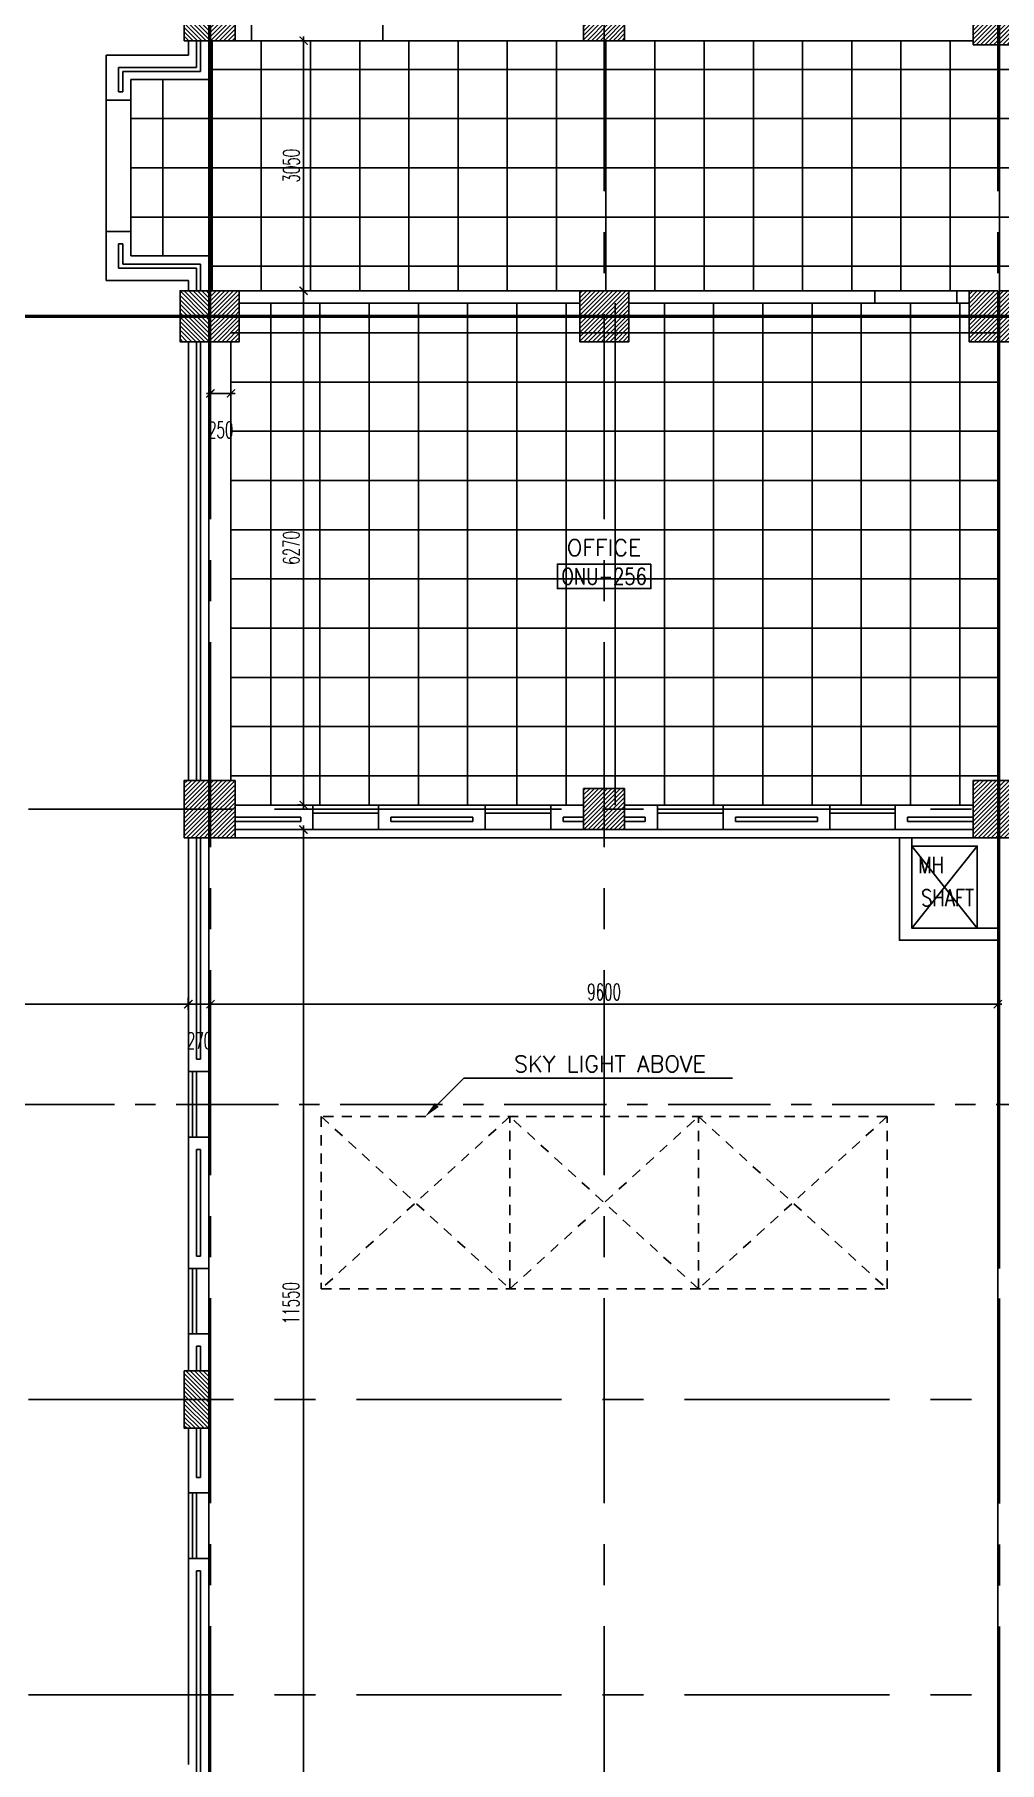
# Model space of a CAD drawing. Extents: x 88808.2 to 88899.2, y 39921.6 to 40001.1.
# Drawn here: x 88849.01 to 88860.77, y 39938.45 to 39959.52 of the extents above; entities that cross this region are included whole.
import ezdxf
from ezdxf.enums import TextEntityAlignment as Align

# ---------------------------------------------------------------- set-up
doc = ezdxf.new("R2010")
doc.units = 0
doc.header["$MEASUREMENT"] = 0
doc.header["$PDMODE"] = 34
for name, pattern in [('CENTER', [2, 1.25, -0.25, 0.25, -0.25]), ('CENTERX2', [4, 2.5, -0.5, 0.5, -0.5]), ('HIDDEN2', [0.1875, 0.125, -0.0625])]:
    doc.linetypes.add(name, pattern=pattern)
doc.layers.get('0').update_dxf_attribs({"color": 4, "linetype": 'CONTINUOUS'})
doc.layers.get('DEFPOINTS').update_dxf_attribs({"linetype": 'CONTINUOUS'})
for name, color, linetype in [('AXES', 11, 'CENTERX2'), ('AXES1', 11, 'CENTER'), ('CEILING', 4, 'CONTINUOUS'), ('COL', 2, 'CONTINUOUS'), ('DIM', 4, 'CONTINUOUS'), ('DOOR', 7, 'CONTINUOUS'), ('EJ', 11, 'CONTINUOUS'), ('ELE', 7, 'CONTINUOUS'), ('HAT', 11, 'CONTINUOUS'), ('HIDDEN', 11, 'HIDDEN2'), ('INSUL', 4, 'CONTINUOUS'), ('RM-BOX', 11, 'CONTINUOUS'), ('RM-IND', 11, 'CONTINUOUS'), ('RM-NAME', 11, 'CONTINUOUS'), ('RM-NO', 11, 'CONTINUOUS'), ('ROOF', 7, 'CONTINUOUS'), ('SHAFT', 4, 'CONTINUOUS'), ('WALL', 2, 'CONTINUOUS'), ('WIN', 3, 'CONTINUOUS')]:
    doc.layers.add(name, color=color, linetype=linetype)
doc.styles.add('ROMANS', font='ROMANS.shx', dxfattribs={"width": 0.6})
doc.dimstyles.new('STANDARD_IN', dxfattribs={"dimtxt": 0.2, "dimasz": 0.1, "dimexe": 0.07, "dimexo": 0.07, "dimgap": 0.05, "dimtad": 1, "dimdec": 0, "dimlfac": 1000, "dimzin": 0, "dimtxsty": 'ROMANS', "dimblk": 'ARCHTICK', "dimcen": 0.05, "dimdle": 0.05, "dimclrd": 4, "dimclre": 4, "dimclrt": 2, "dimazin": 3, "dimtfac": 1, "dimtdec": 0, "dimtmove": 0, "dimatfit": 3, "dimtolj": 1, "dimtzin": 0})

# ---------------------------------------------------------------- blocks, each defined once
blk = doc.blocks.new('_ARCHTICK')
at = {"color": 0, "linetype": 'BYBLOCK', "const_width": 0.15}
blk.add_lwpolyline([(-0.5, -0.5), (0.5, 0.5)], dxfattribs=at)
blk = doc.blocks.new('*D189')
at = {"layer": 'DEFPOINTS', "color": 0, "linetype": 'CONTINUOUS'}
for p in [(88818.98, 39947.847), (88818.98, 39947.701), (88850.88, 39947.847)]:
    blk.add_point(p, dxfattribs=at)
at = {"layer": 'ELE', "color": 4, "linetype": 'CONTINUOUS'}
for p, q in [((88850.93, 39947.701), (88818.93, 39947.701)), ((88818.98, 39947.777), (88818.98, 39947.631)), ((88850.88, 39947.777), (88850.88, 39947.631))]:
    blk.add_line(p, q, dxfattribs=at)
at = {"layer": 'ELE', "color": 4, "linetype": 'CONTINUOUS', "xscale": 0.1, "yscale": 0.1, "zscale": 0.1, "rotation": 180}
blk.add_blockref('_ARCHTICK', (88818.98, 39947.701), dxfattribs=at)
at = {"layer": 'ELE', "color": 4, "linetype": 'CONTINUOUS', "xscale": 0.1, "yscale": 0.1, "zscale": 0.1}
blk.add_blockref('_ARCHTICK', (88850.88, 39947.701), dxfattribs=at)
at = {"layer": 'ELE', "color": 2, "linetype": 'CONTINUOUS', "insert": (88834.93, 39947.851), "char_height": 0.2, "attachment_point": 5, "style": 'ROMANS'}
blk.add_mtext('\\A1;31900', dxfattribs=at)
blk = doc.blocks.new('*D188')
at = {"layer": 'DEFPOINTS', "color": 0, "linetype": 'CONTINUOUS'}
for p in [(88850.88, 39947.761), (88850.88, 39947.701), (88851.15, 39947.761)]:
    blk.add_point(p, dxfattribs=at)
at = {"layer": 'ELE', "color": 4, "linetype": 'CONTINUOUS'}
for p, q in [((88851.2, 39947.701), (88850.83, 39947.701)), ((88850.88, 39947.691), (88850.88, 39947.631)), ((88851.15, 39947.691), (88851.15, 39947.631))]:
    blk.add_line(p, q, dxfattribs=at)
at = {"layer": 'ELE', "color": 4, "linetype": 'CONTINUOUS', "xscale": 0.1, "yscale": 0.1, "zscale": 0.1, "rotation": 180}
blk.add_blockref('_ARCHTICK', (88850.88, 39947.701), dxfattribs=at)
at = {"layer": 'ELE', "color": 4, "linetype": 'CONTINUOUS', "xscale": 0.1, "yscale": 0.1, "zscale": 0.1}
blk.add_blockref('_ARCHTICK', (88851.15, 39947.701), dxfattribs=at)
at = {"layer": 'ELE', "color": 2, "linetype": 'CONTINUOUS', "insert": (88851.015, 39947.256), "char_height": 0.2, "attachment_point": 5, "style": 'ROMANS'}
blk.add_mtext('\\A1;270', dxfattribs=at)
blk = doc.blocks.new('*D187')
at = {"layer": 'DEFPOINTS', "color": 0, "linetype": 'CONTINUOUS'}
for p in [(88851.15, 39947.701), (88851.15, 39947.701), (88860.75, 39947.701)]:
    blk.add_point(p, dxfattribs=at)
at = {"layer": 'ELE', "color": 4, "linetype": 'CONTINUOUS'}
blk.add_line((88860.8, 39947.701), (88851.1, 39947.701), dxfattribs=at)
at = {"layer": 'ELE', "color": 4, "linetype": 'CONTINUOUS', "xscale": 0.1, "yscale": 0.1, "zscale": 0.1, "rotation": 180}
blk.add_blockref('_ARCHTICK', (88851.15, 39947.701), dxfattribs=at)
at = {"layer": 'ELE', "color": 4, "linetype": 'CONTINUOUS', "xscale": 0.1, "yscale": 0.1, "zscale": 0.1}
blk.add_blockref('_ARCHTICK', (88860.75, 39947.701), dxfattribs=at)
at = {"layer": 'ELE', "color": 2, "linetype": 'CONTINUOUS', "insert": (88855.95, 39947.851), "char_height": 0.2, "attachment_point": 5, "style": 'ROMANS'}
blk.add_mtext('\\A1;9600', dxfattribs=at)
blk = doc.blocks.new('*D180')
at = {"layer": 'DEFPOINTS', "color": 0, "linetype": 'CONTINUOUS'}
for p in [(88854.4, 39959.45), (88852.286, 39956.4), (88854.4, 39956.4)]:
    blk.add_point(p, dxfattribs=at)
at = {"layer": 'ELE', "color": 4, "linetype": 'CONTINUOUS'}
for p, q in [((88852.286, 39959.5), (88852.286, 39956.35)), ((88854.33, 39959.45), (88852.216, 39959.45)), ((88854.33, 39956.4), (88852.216, 39956.4))]:
    blk.add_line(p, q, dxfattribs=at)
at = {"layer": 'ELE', "color": 4, "linetype": 'CONTINUOUS', "xscale": 0.1, "yscale": 0.1, "zscale": 0.1}
for p, rotation in [((88852.286, 39959.45), 90), ((88852.286, 39956.4), 270)]:
    blk.add_blockref('_ARCHTICK', p, dxfattribs=dict(at, rotation=rotation))
at = {"layer": 'ELE', "color": 2, "linetype": 'CONTINUOUS', "insert": (88852.136, 39957.925), "char_height": 0.2, "attachment_point": 5, "rotation": 90, "style": 'ROMANS'}
blk.add_mtext('\\A1;3050', dxfattribs=at)
blk = doc.blocks.new('*D178')
at = {"layer": 'DEFPOINTS', "color": 0, "linetype": 'CONTINUOUS'}
for p in [(88851.85, 39949.83), (88852.279, 39938.28), (88852.283, 39938.28)]:
    blk.add_point(p, dxfattribs=at)
at = {"layer": 'DIM', "color": 4, "linetype": 'CONTINUOUS'}
for p, q in [((88851.92, 39949.83), (88852.353, 39949.83)), ((88852.283, 39949.88), (88852.283, 39938.23)), ((88852.349, 39938.28), (88852.353, 39938.28))]:
    blk.add_line(p, q, dxfattribs=at)
at = {"layer": 'DIM', "color": 4, "linetype": 'CONTINUOUS', "xscale": 0.1, "yscale": 0.1, "zscale": 0.1}
for p, rotation in [((88852.283, 39949.83), 90), ((88852.283, 39938.28), 270)]:
    blk.add_blockref('_ARCHTICK', p, dxfattribs=dict(at, rotation=rotation))
at = {"layer": 'DIM', "color": 2, "linetype": 'CONTINUOUS', "insert": (88852.133, 39944.055), "char_height": 0.2, "attachment_point": 5, "rotation": 90, "style": 'ROMANS'}
blk.add_mtext('\\A1;11550', dxfattribs=at)
blk = doc.blocks.new('*D177')
at = {"layer": 'DEFPOINTS', "color": 0, "linetype": 'CONTINUOUS'}
for p in [(88852.316, 39956.4), (88852.286, 39950.13), (88852.316, 39950.13)]:
    blk.add_point(p, dxfattribs=at)
at = {"layer": 'DIM', "color": 4, "linetype": 'CONTINUOUS'}
for p, q in [((88852.246, 39956.4), (88852.216, 39956.4)), ((88852.286, 39956.45), (88852.286, 39950.08)), ((88852.246, 39950.13), (88852.216, 39950.13))]:
    blk.add_line(p, q, dxfattribs=at)
at = {"layer": 'DIM', "color": 4, "linetype": 'CONTINUOUS', "xscale": 0.1, "yscale": 0.1, "zscale": 0.1}
for p, rotation in [((88852.286, 39956.4), 90), ((88852.286, 39950.13), 270)]:
    blk.add_blockref('_ARCHTICK', p, dxfattribs=dict(at, rotation=rotation))
at = {"layer": 'DIM', "color": 2, "linetype": 'CONTINUOUS', "insert": (88852.136, 39953.265), "char_height": 0.2, "attachment_point": 5, "rotation": 90, "style": 'ROMANS'}
blk.add_mtext('\\A1;6270', dxfattribs=at)
blk = doc.blocks.new('*D176')
at = {"layer": 'DEFPOINTS', "color": 0, "linetype": 'CONTINUOUS'}
for p in [(88851.15, 39955.456), (88851.4, 39955.456), (88851.15, 39955.149)]:
    blk.add_point(p, dxfattribs=at)
at = {"layer": 'DIM', "color": 4, "linetype": 'CONTINUOUS'}
for p, q in [((88851.15, 39955.386), (88851.15, 39955.079)), ((88851.4, 39955.386), (88851.4, 39955.079)), ((88851.45, 39955.149), (88851.1, 39955.149))]:
    blk.add_line(p, q, dxfattribs=at)
at = {"layer": 'DIM', "color": 4, "linetype": 'CONTINUOUS', "xscale": 0.1, "yscale": 0.1, "zscale": 0.1, "rotation": 180}
blk.add_blockref('_ARCHTICK', (88851.15, 39955.149), dxfattribs=at)
at = {"layer": 'DIM', "color": 4, "linetype": 'CONTINUOUS', "xscale": 0.1, "yscale": 0.1, "zscale": 0.1}
blk.add_blockref('_ARCHTICK', (88851.4, 39955.149), dxfattribs=at)
at = {"layer": 'DIM', "color": 2, "linetype": 'CONTINUOUS', "insert": (88851.275, 39954.704), "char_height": 0.2, "attachment_point": 5, "style": 'ROMANS'}
blk.add_mtext('\\A1;250', dxfattribs=at)
blk = doc.blocks.new('C11')
at = {"layer": 'HAT'}
h = blk.add_hatch(dxfattribs=at)
h.set_pattern_fill('ANSI31', color=256, scale=300, style=0)
h.set_pattern_definition([(45, (-248556.182, -75061.005), (-26.5165043, 26.5165043), [])])
h.paths.add_polyline_path([(300, 700), (0, 700), (0, 350), (300, 350)])
h.paths.add_polyline_path([(300, 350), (0, 350), (0, 0), (300, 0)])
at = {"layer": 'COL'}
blk.add_lwpolyline([(300, 700), (300, 0), (0, 0), (0, 700)], close=True, dxfattribs=at)
blk = doc.blocks.new('C7')
at = {"layer": 'HAT'}
h = blk.add_hatch(dxfattribs=at)
h.set_pattern_fill('ANSI31', color=256, scale=300, style=0)
h.set_pattern_definition([(45, (-248876.182, -51411.005), (-26.5165043, 26.5165043), [])])
h.paths.add_polyline_path([(350, 300), (250, 300), (0, 300), (0, 0), (350, 0)])
at = {"layer": 'COL'}
blk.add_lwpolyline([(0, 300), (0, 0), (350, 0), (350, 300)], close=True, dxfattribs=at)
blk = doc.blocks.new('C11D')
at = {"layer": 'COL', "linetype": 'BYBLOCK'}
for p in [(-320, 0), (0, 0)]:
    blk.add_blockref('C11', p, dxfattribs=at)
blk = doc.blocks.new('C5')
at = {"layer": 'HAT', "linetype": 'BYBLOCK'}
h = blk.add_hatch(dxfattribs=at)
h.set_pattern_fill('ANSI31', color=256, scale=300, style=0)
h.set_pattern_definition([(45, (-223356.182, -51411.005), (-26.516504, 26.516504), [])])
h.paths.add_polyline_path([(300, 300), (0, 300), (0, 0), (300, 0)])
h.paths.add_polyline_path([(600, 300), (300, 300), (300, 0), (600, 0)])
at = {"layer": 'COL'}
blk.add_lwpolyline([(600, 300), (0, 300), (0, 0), (600, 0)], close=True, dxfattribs=at)
blk = doc.blocks.new('C5V')
at = {"layer": 'HAT'}
h = blk.add_hatch(dxfattribs=at)
h.set_pattern_fill('ANSI31', color=256, scale=300, style=0)
h.set_pattern_definition([(45, (-249196.182, -54711.005), (-26.5165043, 26.5165043), [])])
h.paths.add_polyline_path([(-20, 600), (-320, 600), (-320, 300), (-20, 300)])
h.paths.add_polyline_path([(-20, 300), (-320, 300), (-320, 0), (-20, 0)])
h = blk.add_hatch(dxfattribs=at)
h.set_pattern_fill('ANSI31', color=256, scale=300, style=0)
h.set_pattern_definition([(45, (-248876.182, -54711.005), (-26.5165043, 26.5165043), [])])
h.paths.add_polyline_path([(300, 600), (0, 600), (0, 300), (300, 300)])
h.paths.add_polyline_path([(300, 300), (0, 300), (0, 0), (300, 0)])
at = {"layer": 'COL'}
for points in [[(-20, 600), (-20, 0), (-320, 0), (-320, 600)], [(300, 600), (300, 0), (0, 0), (0, 600)]]:
    blk.add_lwpolyline(points, close=True, dxfattribs=at)
blk = doc.blocks.new('*X59')
at = {"color": 0}
for p, q in [((61359, 149500), (61599, 149740)), ((61359, 149553), (61546, 149740)), ((61359, 149606), (61493, 149740)), ((61359, 149659), (61440, 149740)), ((61359, 149712), (61387, 149740)), ((61402, 149490), (61652, 149740)), ((61455, 149490), (61705, 149740)), ((61508, 149490), (61758, 149740)), ((61561, 149490), (61811, 149740)), ((61614, 149490), (61859, 149735)), ((61667, 149490), (61859, 149682)), ((61720, 149490), (61859, 149629)), ((61773, 149490), (61859, 149576)), ((61826, 149490), (61859, 149523))]:
    blk.add_line(p, q, dxfattribs=at)
blk = doc.blocks.new('COL50')
at = {"layer": 'COL'}
blk.add_lwpolyline([(-250, 250), (-250, -250), (250, -250), (250, 250)], close=True, dxfattribs=at)
blk = doc.blocks.new('*X60')
at = {"color": 0}
for p, q in [((61359, 139901), (61808, 140350)), ((61359, 139954), (61755, 140350)), ((61359, 140007), (61702, 140350)), ((61359, 140060), (61649, 140350)), ((61359, 140113), (61596, 140350)), ((61359, 140166), (61543, 140350)), ((61359, 140219), (61490, 140350)), ((61359, 140272), (61437, 140350)), ((61359, 140325), (61384, 140350)), ((61361, 139850), (61859, 140348)), ((61414, 139850), (61859, 140295)), ((61467, 139850), (61859, 140242)), ((61520, 139850), (61859, 140189)), ((61573, 139850), (61859, 140136)), ((61626, 139850), (61859, 140083)), ((61679, 139850), (61859, 140030)), ((61732, 139850), (61859, 139977)), ((61785, 139850), (61859, 139924)), ((61838, 139850), (61859, 139871))]:
    blk.add_line(p, q, dxfattribs=at)
blk = doc.blocks.new('RM1')
at = {"layer": 'RM-BOX'}
blk.add_lwpolyline([(570, -200), (-570, -200), (-570, -500), (570, -500)], close=True, dxfattribs=at)
at = {"layer": 'RM-NAME', "style": 'ROMANS'}
blk.add_attdef('ROOMNAME1', text='', height=200, dxfattribs=at).set_placement((0, 324), align=Align.MIDDLE)

msp = doc.modelspace()

# ---------------------------------------------------------------- hatches: boundary and pattern name
at = {"layer": 'HAT'}
h = msp.add_hatch(dxfattribs=at)
h.set_pattern_fill('ANSI31', color=256, scale=0.3, style=0)
h.set_pattern_definition([(135, (89151.66644, 39904.688557), (0.0265165043, 0.0265165043), [])])
h.paths.add_polyline_path([(88850.8303, 39960.0496), (88851.1303, 39960.0496), (88851.1303, 39959.6996), (88850.8303, 39959.6996)])
h.paths.add_polyline_path([(88850.8303, 39959.6996), (88851.1303, 39959.6996), (88851.1303, 39959.4496), (88850.8303, 39959.4496)])

# ---------------------------------------------------------------- linework, layer by layer
at = {"layer": 'AXES'}
for p, q in [((88855.9503, 39921.6153), (88855.9503, 40000.4279)), ((88851.1303, 39921.6153), (88851.1303, 40000.0779)), ((88851.1503, 39921.6153), (88851.1503, 40000.0779)), ((88860.7503, 39921.6153), (88860.7503, 40000.0779)), ((88860.7703, 39921.6132), (88860.7703, 40000.0759)), ((88809.2803, 39956.0996), (88876.9703, 39956.0996)), ((88809.2803, 39956.0796), (88876.9703, 39956.0796)), ((88808.9303, 39950.0796), (88876.9703, 39950.0796)), ((88808.9303, 39942.8796), (88876.9703, 39942.8796)), ((88808.9303, 39939.2796), (88876.9703, 39939.2796))]:
    msp.add_line(p, q, dxfattribs=at)
at = {"layer": 'AXES1'}
msp.add_line((88818.7303, 39946.4796), (88876.9703, 39946.4796), dxfattribs=at)
at = {"layer": 'CEILING', "linetype": 'CONTINUOUS'}
for p, q in [((88860.7698, 39959.7996), (88860.7698, 39956.3996)), ((88851.1698, 39959.4496), (88851.1698, 39956.3996)), ((88851.7698, 39959.4496), (88851.7698, 39956.3996)), ((88851.7698, 39959.4496), (88851.7698, 39956.3996)), ((88852.3698, 39959.4496), (88852.3698, 39956.3996)), ((88852.9698, 39959.4496), (88852.9698, 39956.3996)), ((88853.5698, 39959.4496), (88853.5698, 39956.3996)), ((88854.1698, 39959.4496), (88854.1698, 39956.3996)), ((88854.7698, 39959.4496), (88854.7698, 39956.3996)), ((88855.3698, 39959.4496), (88855.3698, 39956.3996)), ((88855.9698, 39959.4496), (88855.9698, 39956.3996)), ((88856.5698, 39959.4496), (88856.5698, 39956.3996)), ((88857.1698, 39959.4496), (88857.1698, 39956.3996)), ((88857.7698, 39959.4496), (88857.7698, 39956.3996)), ((88858.3698, 39959.4496), (88858.3698, 39956.3996)), ((88858.9698, 39959.4496), (88858.9698, 39956.3996)), ((88859.5698, 39959.4496), (88859.5698, 39956.3996)), ((88860.1698, 39959.4496), (88860.1698, 39956.3996)), ((88850.5698, 39958.9746), (88850.5698, 39956.8246)), ((88851.8853, 39956.2496), (88851.8853, 39950.1296)), ((88852.4853, 39956.2496), (88852.4853, 39950.1296)), ((88853.0853, 39956.2496), (88853.0853, 39950.1296)), ((88853.6853, 39956.2496), (88853.6853, 39950.1296)), ((88854.2853, 39956.2496), (88854.2853, 39950.1296)), ((88854.8853, 39956.2496), (88854.8853, 39950.1296)), ((88855.4853, 39956.2496), (88855.4853, 39950.1296)), ((88856.0853, 39956.2496), (88856.0853, 39950.1296)), ((88856.6853, 39956.2496), (88856.6853, 39950.1296)), ((88857.2853, 39956.2496), (88857.2853, 39950.1296)), ((88857.8853, 39956.2496), (88857.8853, 39950.1296)), ((88858.4853, 39956.2496), (88858.4853, 39950.1296)), ((88859.0853, 39956.2496), (88859.0853, 39950.1296)), ((88859.6853, 39956.2496), (88859.6853, 39950.1296)), ((88860.2853, 39956.2496), (88860.2853, 39950.1296)), ((88851.4003, 39955.8863), (88860.7703, 39955.8863)), ((88851.4003, 39955.2863), (88860.7703, 39955.2863)), ((88851.4003, 39954.6863), (88860.7703, 39954.6863)), ((88851.4003, 39954.0863), (88860.7703, 39954.0863)), ((88851.4003, 39953.4863), (88860.7703, 39953.4863)), ((88851.4003, 39952.8863), (88860.7703, 39952.8863)), ((88851.4003, 39952.2863), (88860.7703, 39952.2863)), ((88851.4003, 39951.6863), (88860.7703, 39951.6863)), ((88851.4003, 39951.0863), (88860.7703, 39951.0863)), ((88851.4003, 39950.4863), (88860.7703, 39950.4863))]:
    msp.add_line(p, q, dxfattribs=at)
at = {"layer": 'CEILING', "linetype": 'BYBLOCK', "ltscale": 0.3}
for p, q in [((88851.1303, 39959.0996), (88893.1703, 39959.0996)), ((88850.18, 39958.4996), (88893.1703, 39958.4996)), ((88850.18, 39957.8996), (88893.1703, 39957.8996)), ((88850.18, 39957.2996), (88893.1703, 39957.2996)), ((88851.1303, 39956.6996), (88893.1703, 39956.6996))]:
    msp.add_line(p, q, dxfattribs=at)
at = {"layer": 'COL'}
for points in [[(88850.8303, 39960.0496), (88850.8303, 39959.4496), (88851.1303, 39959.4496), (88851.1303, 39960.0496)], [(88855.7003, 39959.6996), (88855.7003, 39959.4496), (88856.2003, 39959.4496), (88856.2003, 39959.6996)]]:
    msp.add_lwpolyline(points, close=True, dxfattribs=at)
at = {"layer": 'DOOR', "color": 0, "linetype": 'CONTINUOUS'}
msp.add_line((88851.4503, 39949.7296), (88860.4503, 39949.7296), dxfattribs=at)
at = {"layer": 'EJ'}
for p, q in [((88818.4803, 39956.0996), (88893.7957, 39956.0996)), ((88818.4803, 39956.0796), (88893.7957, 39956.0796)), ((88860.7503, 39955.8296), (88860.7503, 39950.4296))]:
    msp.add_line(p, q, dxfattribs=at)
at = {"layer": 'HIDDEN'}
for p, q in [((88852.5003, 39946.3296), (88854.8003, 39944.2296)), ((88854.8003, 39946.3296), (88852.5003, 39944.2296)), ((88852.5003, 39946.3296), (88852.5003, 39944.2296)), ((88859.4003, 39946.3296), (88852.5003, 39946.3296)), ((88854.8003, 39944.2296), (88854.8003, 39946.3296)), ((88854.8003, 39944.2296), (88854.8003, 39946.3296)), ((88854.8003, 39944.2296), (88857.1003, 39946.3296)), ((88857.1003, 39944.2296), (88854.8003, 39946.3296)), ((88857.1003, 39944.2296), (88857.1003, 39946.3296)), ((88857.1003, 39944.2296), (88857.1003, 39946.3296)), ((88857.1003, 39946.3296), (88859.4003, 39944.2296)), ((88859.4003, 39946.3296), (88857.1003, 39944.2296)), ((88859.4003, 39944.2296), (88859.4003, 39946.3296)), ((88852.5003, 39944.2296), (88859.4003, 39944.2296))]:
    msp.add_line(p, q, dxfattribs=at)
at = {"layer": 'INSUL'}
for p, q in [((88850.9803, 39959.4496), (88850.9803, 39959.1246)), ((88851.0303, 39959.4496), (88851.0303, 39959.0746)), ((88850.03, 39958.8246), (88850.03, 39959.1246)), ((88850.03, 39959.1246), (88850.9803, 39959.1246)), ((88850.08, 39958.8246), (88850.08, 39959.0746)), ((88851.0303, 39959.0746), (88850.08, 39959.0746)), ((88850.08, 39958.8246), (88850.03, 39958.8246)), ((88850.08, 39956.9746), (88850.03, 39956.9746)), ((88850.03, 39956.9746), (88850.03, 39956.6746)), ((88850.08, 39956.9746), (88850.08, 39956.7246)), ((88850.03, 39956.6746), (88850.9803, 39956.6746)), ((88850.08, 39956.7246), (88851.0303, 39956.7246)), ((88850.9803, 39956.6746), (88850.9803, 39956.3996)), ((88851.0303, 39956.7246), (88851.0303, 39956.3996)), ((88850.9803, 39955.7796), (88850.9803, 39950.4296)), ((88851.0303, 39955.7796), (88851.0303, 39950.4296)), ((88852.2503, 39949.9796), (88851.4503, 39949.9796)), ((88852.2503, 39949.9296), (88851.4503, 39949.9296)), ((88852.2503, 39949.9296), (88852.2503, 39949.9796)), ((88854.3503, 39949.9796), (88853.3503, 39949.9796)), ((88853.3503, 39949.9296), (88853.3503, 39949.9796)), ((88854.3503, 39949.9296), (88853.3503, 39949.9296)), ((88854.3503, 39949.9296), (88854.3503, 39949.9796)), ((88855.7003, 39949.9796), (88855.4503, 39949.9796)), ((88855.4503, 39949.9296), (88855.4503, 39949.9796)), ((88855.7003, 39949.9296), (88855.4503, 39949.9296)), ((88856.2003, 39949.9796), (88856.4503, 39949.9796)), ((88856.2003, 39949.9296), (88856.4503, 39949.9296)), ((88856.4503, 39949.9296), (88856.4503, 39949.9796)), ((88857.5503, 39949.9296), (88857.5503, 39949.9796)), ((88857.5503, 39949.9796), (88858.5503, 39949.9796)), ((88857.5503, 39949.9296), (88858.5503, 39949.9296)), ((88858.5503, 39949.9296), (88858.5503, 39949.9796)), ((88859.6503, 39949.9296), (88859.6503, 39949.9796)), ((88859.6503, 39949.9796), (88860.4503, 39949.9796)), ((88859.6503, 39949.9296), (88860.4503, 39949.9296)), ((88850.9803, 39949.7296), (88850.9803, 39947.0296)), ((88851.0303, 39949.7296), (88851.0303, 39947.0296)), ((88851.0303, 39947.0296), (88850.9803, 39947.0296)), ((88850.9803, 39944.6296), (88850.9803, 39945.9296)), ((88851.0303, 39945.9296), (88850.9803, 39945.9296)), ((88851.0303, 39944.6296), (88851.0303, 39945.9296)), ((88851.0303, 39944.6296), (88850.9803, 39944.6296)), ((88850.9803, 39943.2296), (88850.9803, 39943.5296)), ((88851.0303, 39943.5296), (88850.9803, 39943.5296)), ((88851.0303, 39943.2296), (88851.0303, 39943.5296)), ((88850.9803, 39942.5296), (88850.9803, 39941.9296)), ((88851.0303, 39942.5296), (88851.0303, 39941.9296)), ((88851.0303, 39941.9296), (88850.9803, 39941.9296)), ((88850.9803, 39940.7921), (88850.9803, 39938.3296)), ((88851.0303, 39940.7921), (88850.9803, 39940.7921)), ((88851.0303, 39940.7921), (88851.0303, 39938.2796)), ((88850.9803, 39938.6046), (88850.9803, 39938.2796)), ((88851.0303, 39938.6046), (88851.0303, 39938.2296))]:
    msp.add_line(p, q, dxfattribs=at)
at = {"layer": 'RM-IND'}
for p, q in [((88853.9093, 39946.4706), (88854.2378, 39946.7975)), ((88854.2378, 39946.7975), (88854.7507, 39946.7975)), ((88854.7507, 39946.7975), (88857.5174, 39946.7975))]:
    msp.add_line(p, q, dxfattribs=at)
msp.add_solid([(88853.9328, 39946.447), (88853.8858, 39946.4943), (88853.7676, 39946.3296)], dxfattribs=at)
at = {"layer": 'ROOF', "color": 8}
for p, q in [((88851.1303, 39959.3996), (88851.1303, 39956.3996)), ((88851.1503, 39959.3996), (88851.1503, 39956.3996))]:
    msp.add_line(p, q, dxfattribs=at)
at = {"layer": 'ROOF'}
for p, q in [((88851.1303, 39956.9496), (88851.1303, 39956.0996)), ((88851.1303, 39956.0996), (88818.4803, 39956.0996)), ((88851.1303, 39956.0796), (88818.4803, 39956.0796)), ((88860.7503, 39949.7296), (88860.7503, 39936.0796))]:
    msp.add_line(p, q, dxfattribs=at)
at = {"layer": 'SHAFT', "linetype": 'BYBLOCK'}
for p, q in [((88859.7003, 39949.6296), (88860.5003, 39948.6296)), ((88859.7003, 39948.6296), (88860.5003, 39949.6296))]:
    msp.add_line(p, q, dxfattribs=at)
at = {"layer": 'SHAFT', "color": 7, "linetype": 'CONTINUOUS'}
for points in [[(88859.5503, 39949.7296), (88859.5503, 39948.4796), (88860.7503, 39948.4796)], [(88859.7003, 39949.7296), (88859.7003, 39948.6296), (88860.7503, 39948.6296)]]:
    msp.add_lwpolyline(points, dxfattribs=at)
at = {"layer": 'SHAFT', "color": 97, "linetype": 'BYBLOCK'}
msp.add_lwpolyline([(88859.7003, 39949.6296), (88860.5003, 39949.6296), (88860.5003, 39948.6296), (88859.7003, 39948.6296)], close=True, dxfattribs=at)
at = {"layer": 'SHAFT', "color": 97, "linetype": 'BYBLOCK', "ltscale": 0.3}
msp.add_lwpolyline([(88859.7003, 39948.6296), (88860.5003, 39948.6296), (88860.5003, 39949.6296), (88859.7003, 39949.6296)], close=True, dxfattribs=at)
at = {"layer": 'SHAFT', "linetype": 'BYBLOCK'}
msp.add_lwpolyline([(88859.7003, 39949.6296), (88860.5003, 39949.6296), (88860.5003, 39948.6296), (88859.7003, 39948.6296)], close=True, dxfattribs=at)
at = {"layer": 'WALL'}
for p, q in [((88851.6503, 39959.6996), (88851.6503, 39959.4496)), ((88853.2503, 39959.6996), (88853.2503, 39959.4496)), ((88850.8803, 39959.2746), (88849.88, 39959.2746)), ((88849.88, 39959.2746), (88849.88, 39958.7246)), ((88850.8803, 39959.4496), (88850.8803, 39959.2746)), ((88851.1303, 39959.4496), (88851.1303, 39958.9746)), ((88851.4503, 39959.4496), (88851.6503, 39959.4496)), ((88851.6503, 39959.4496), (88855.7019, 39959.4496)), ((88856.2003, 39959.4496), (88860.4503, 39959.4496)), ((88851.1303, 39958.9746), (88850.18, 39958.9746)), ((88850.18, 39958.9746), (88850.18, 39958.7246)), ((88850.18, 39958.7246), (88849.88, 39958.7246)), ((88849.88, 39958.7246), (88849.88, 39956.5246)), ((88850.18, 39958.7246), (88850.18, 39956.8246)), ((88850.18, 39957.1246), (88849.88, 39957.1246)), ((88850.18, 39956.8246), (88851.1303, 39956.8246)), ((88851.1303, 39956.8246), (88851.1303, 39956.3996)), ((88849.88, 39956.5246), (88850.8803, 39956.5246)), ((88850.8803, 39956.5246), (88850.8803, 39956.3996)), ((88851.5003, 39956.3996), (88855.6526, 39956.3996)), ((88856.2526, 39956.3996), (88860.2503, 39956.3996)), ((88859.2503, 39956.2496), (88859.2503, 39956.3996)), ((88860.2503, 39956.2496), (88860.2503, 39956.3996)), ((88860.2503, 39956.3996), (88860.4003, 39956.3996)), ((88851.5003, 39956.2496), (88855.6526, 39956.2496)), ((88856.2526, 39956.2496), (88860.2503, 39956.2496)), ((88860.2503, 39956.2496), (88860.4003, 39956.2496)), ((88850.8803, 39955.7796), (88850.8803, 39950.4296)), ((88851.1303, 39955.7796), (88851.1303, 39950.4296)), ((88851.4003, 39950.4296), (88851.4003, 39955.7796)), ((88860.7703, 39955.7796), (88860.7703, 39950.4296)), ((88852.4003, 39950.1296), (88851.4503, 39950.1296)), ((88852.4003, 39949.8296), (88852.4003, 39950.1296)), ((88854.5003, 39950.1296), (88853.2003, 39950.1296)), ((88853.2003, 39949.8296), (88853.2003, 39950.1296)), ((88854.5003, 39949.8296), (88854.5003, 39950.1296)), ((88855.7003, 39950.1296), (88855.3003, 39950.1296)), ((88855.3003, 39949.8296), (88855.3003, 39950.1296)), ((88856.2003, 39950.1296), (88856.6003, 39950.1296)), ((88856.6003, 39949.8296), (88856.6003, 39950.1296)), ((88857.4003, 39949.8296), (88857.4003, 39950.1296)), ((88857.4003, 39950.1296), (88858.7003, 39950.1296)), ((88858.7003, 39949.8296), (88858.7003, 39950.1296)), ((88859.5003, 39949.8296), (88859.5003, 39950.1296)), ((88859.5003, 39950.1296), (88860.4503, 39950.1296)), ((88852.4003, 39949.8296), (88851.4503, 39949.8296)), ((88854.5003, 39949.8296), (88853.2003, 39949.8296)), ((88855.7003, 39949.8296), (88855.3003, 39949.8296)), ((88856.2003, 39949.8296), (88856.6003, 39949.8296)), ((88857.4003, 39949.8296), (88858.7003, 39949.8296)), ((88859.5003, 39949.8296), (88860.4503, 39949.8296)), ((88850.8803, 39949.7296), (88850.8803, 39946.8796)), ((88851.1303, 39949.7296), (88851.1303, 39946.8796)), ((88860.7703, 39949.7296), (88860.7703, 39946.8796)), ((88851.1303, 39946.8796), (88850.8803, 39946.8796)), ((88851.1303, 39946.0796), (88850.8803, 39946.0796)), ((88850.8803, 39944.4796), (88850.8803, 39946.0796)), ((88851.1303, 39944.4796), (88851.1303, 39946.0796)), ((88860.7703, 39944.4796), (88860.7703, 39946.0796)), ((88851.1303, 39944.4796), (88850.8803, 39944.4796)), ((88850.8803, 39943.2296), (88850.8803, 39943.6796)), ((88851.1303, 39943.6796), (88850.8803, 39943.6796)), ((88851.1303, 39943.2296), (88851.1303, 39943.6796)), ((88860.7703, 39943.2296), (88860.7703, 39943.6796)), ((88850.8803, 39942.5238), (88850.8803, 39941.7421)), ((88851.1303, 39942.5296), (88851.1303, 39941.7421)), ((88851.1303, 39941.7421), (88850.8803, 39941.7421)), ((88850.8803, 39940.9421), (88850.8803, 39938.4796)), ((88851.1303, 39940.9421), (88850.8803, 39940.9421)), ((88851.1303, 39940.9421), (88851.1303, 39938.1296)), ((88850.8803, 39938.6046), (88850.8803, 39938.4296)), ((88851.1303, 39938.6046), (88851.1303, 39938.1296))]:
    msp.add_line(p, q, dxfattribs=at)
at = {"layer": 'WIN'}
for p, q in [((88852.4003, 39950.1296), (88853.2003, 39950.1296)), ((88852.4003, 39950.0796), (88853.2003, 39950.0796)), ((88852.4003, 39950.0296), (88853.2003, 39950.0296)), ((88854.5003, 39950.1296), (88855.3003, 39950.1296)), ((88854.5003, 39950.0796), (88855.3003, 39950.0796)), ((88854.5003, 39950.0296), (88855.3003, 39950.0296)), ((88857.4003, 39950.1296), (88856.6003, 39950.1296)), ((88857.4003, 39950.0796), (88856.6003, 39950.0796)), ((88857.4003, 39950.0296), (88856.6003, 39950.0296)), ((88859.5003, 39950.1296), (88858.7003, 39950.1296)), ((88859.5003, 39950.0796), (88858.7003, 39950.0796)), ((88859.5003, 39950.0296), (88858.7003, 39950.0296)), ((88852.4003, 39949.8296), (88853.2003, 39949.8296)), ((88854.5003, 39949.8296), (88855.3003, 39949.8296)), ((88857.4003, 39949.8296), (88856.6003, 39949.8296)), ((88859.5003, 39949.8296), (88858.7003, 39949.8296)), ((88850.8803, 39946.0796), (88850.8803, 39946.8796)), ((88850.9303, 39946.0796), (88850.9303, 39946.8796)), ((88850.9803, 39946.0796), (88850.9803, 39946.8796)), ((88851.1303, 39946.0796), (88851.1303, 39946.8796)), ((88850.8803, 39943.6796), (88850.8803, 39944.4796)), ((88850.9303, 39943.6796), (88850.9303, 39944.4796)), ((88850.9803, 39943.6796), (88850.9803, 39944.4796)), ((88851.1303, 39943.6796), (88851.1303, 39944.4796)), ((88850.8803, 39940.9421), (88850.8803, 39941.7421)), ((88850.9303, 39940.9421), (88850.9303, 39941.7421)), ((88850.9803, 39940.9421), (88850.9803, 39941.7421)), ((88851.1303, 39940.9421), (88851.1303, 39941.7421))]:
    msp.add_line(p, q, dxfattribs=at)

# ---------------------------------------------------------------- block references
at = {"layer": 'COL', "xscale": -0.001, "yscale": 0.001, "zscale": 0.001, "rotation": 90}
msp.add_blockref('C5', (88851.4503, 39960.0496), dxfattribs=at)
at = {"layer": 'COL', "xscale": 0.001, "yscale": 0.001, "zscale": 0.001}
for name, p in [('C5V', (88860.7703, 39959.3996)), ('C7', (88851.1503, 39956.0996)), ('C5', (88855.6526, 39956.0996)), ('C7', (88860.4003, 39956.0996)), ('C7', (88860.7703, 39956.0996)), ('C7', (88851.1503, 39955.7796)), ('C5', (88855.6526, 39955.7796)), ('C7', (88860.4003, 39955.7796)), ('C7', (88860.7703, 39955.7796)), ('C11', (88850.8303, 39949.7296)), ('C11', (88851.1503, 39949.7296)), ('C11D', (88860.7703, 39949.7296)), ('COL50', (88855.9503, 39950.0796))]:
    msp.add_blockref(name, p, dxfattribs=at)
at = {"layer": 'COL', "linetype": 'BYBLOCK', "xscale": -0.001, "yscale": 0.001, "zscale": 0.001}
for name, p in [('C7', (88851.1303, 39956.0996)), ('C7', (88851.1303, 39955.7796)), ('C11', (88851.1303, 39942.5296))]:
    msp.add_blockref(name, p, dxfattribs=at)
at = {"layer": 'HAT', "xscale": 0.001, "yscale": 0.001, "zscale": 0.001}
for name, p in [('*X59', (88794.341, 39809.9598)), ('*X60', (88794.341, 39809.9798))]:
    msp.add_blockref(name, p, dxfattribs=at)
at = {"layer": 'RM-NO'}
ref = msp.add_blockref('RM1', (88855.9503, 39953.2682), dxfattribs=dict(at, xscale=0.001, yscale=0.001, zscale=0.001))
ref.add_attrib('ROOMNO', 'ONU-256', dxfattribs={"height": 0.2, "style": 'ROMANS', "width": 0.8}).set_placement((88855.9503, 39952.9182), align=Align.MIDDLE)
ref.add_attrib('ROOMNAME2', 'OFFICE', dxfattribs={"layer": 'RM-NAME', "height": 0.2, "style": 'ROMANS'}).set_placement((88855.9503, 39953.2682), align=Align.MIDDLE)

# ---------------------------------------------------------------- texts
at = {"layer": 'RM-NAME', "style": 'ROMANS'}
msp.add_text('SKY LIGHT ABOVE', height=0.2, dxfattribs=at).set_placement((88854.8507, 39946.8725))
at = {"layer": 'SHAFT', "color": 97, "style": 'ROMANS', "width": 0.8}
for s, p in [('MH', (88859.937, 39949.3978)), ('SHAFT', (88860.138, 39948.9978))]:
    msp.add_text(s, height=0.2, dxfattribs=at).set_placement(p, align=Align.MIDDLE)

# ---------------------------------------------------------------- dimensions: what is measured, and where the dimension line sits
at = {"layer": 'DIM', "color": 0, "linetype": 'CONTINUOUS'}
for base, p1, p2, picture, middle in [((88852.2857, 39950.1296), (88852.3155, 39956.3996), (88852.3155, 39950.1296), '*D177', (88852.1357, 39953.2646)), ((88852.2831, 39938.2796), (88851.8503, 39949.8296), (88852.2794, 39938.2796), '*D178', (88852.1331, 39944.0546))]:
    dim = msp.add_linear_dim(base=base, p1=p1, p2=p2, angle=90, dimstyle='STANDARD_IN', dxfattribs=at)
    dim.commit()
    dim.dimension.update_dxf_attribs({"geometry": picture, "text_midpoint": middle})
dim = msp.add_linear_dim(base=(88851.1503, 39955.149), p1=(88851.4003, 39955.4561), p2=(88851.1503, 39955.4561), dimstyle='STANDARD_IN', dxfattribs=at)
dim.commit()
dim.dimension.update_dxf_attribs({"geometry": '*D176', "text_midpoint": (88851.2753, 39954.704)})
at = {"layer": 'ELE', "color": 0, "linetype": 'CONTINUOUS'}
dim = msp.add_linear_dim(base=(88852.2857, 39956.3996), p1=(88854.4003, 39959.4496), p2=(88854.4003, 39956.3996), angle=90, dimstyle='STANDARD_IN', dxfattribs=at)
dim.commit()
dim.dimension.update_dxf_attribs({"geometry": '*D180', "text_midpoint": (88852.1357, 39957.9246)})
for base, p1, p2, picture, middle in [((88818.9803, 39947.7006), (88850.8803, 39947.8468), (88818.9803, 39947.8468), '*D189', (88834.9303, 39947.8506)), ((88851.1503, 39947.7006), (88860.7503, 39947.7006), (88851.1503, 39947.7006), '*D187', (88855.9503, 39947.8506)), ((88850.8803, 39947.7006), (88851.1503, 39947.7606), (88850.8803, 39947.7606), '*D188', (88851.0153, 39947.2556))]:
    dim = msp.add_linear_dim(base=base, p1=p1, p2=p2, dimstyle='STANDARD_IN', dxfattribs=at)
    dim.commit()
    dim.dimension.update_dxf_attribs({"geometry": picture, "text_midpoint": middle})

doc.saveas('drawing.dxf')
